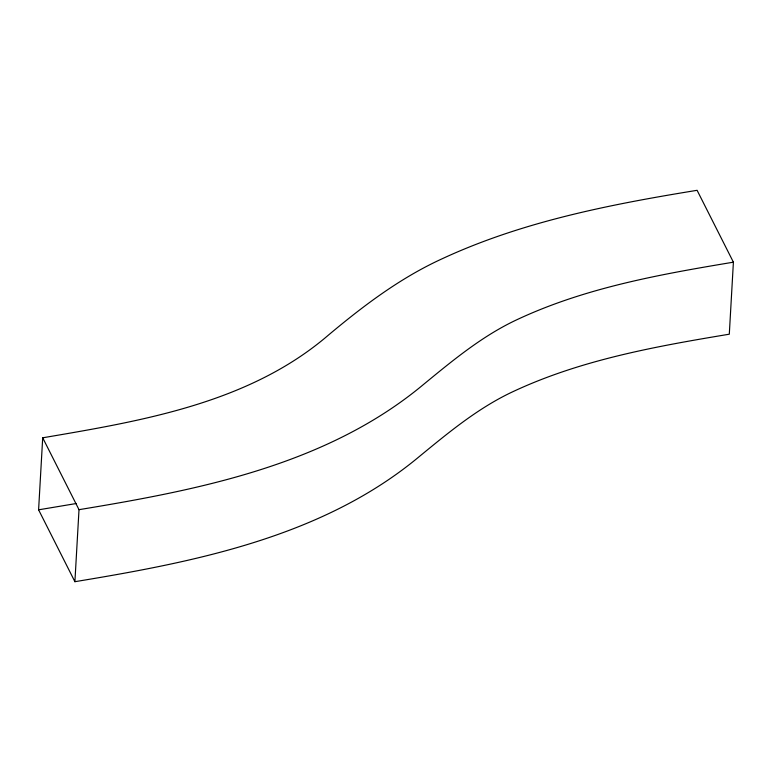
<?xml version="1.0" encoding="UTF-8"?>
<svg xmlns="http://www.w3.org/2000/svg" width="772" height="772" viewBox="0 0 772 772"><rect width="100%" height="100%" fill="white"/><g stroke="black" fill="none" stroke-linecap="round" stroke-linejoin="round"><path stroke-width="1.16" d="M38.6 509.819L42.701 437.801C142.28 420.856 249.404 403.109 328.467 335.067C363.39 305.789 400.147 278.007 441.796 258.938C522.19 221.535 610.131 204.464 697.097 190.308L733.4 262.181L729.299 334.199C656.007 346.377 581.47 359.675 513.641 391.336C478.794 407.471 449.024 432.137 419.572 456.329C323.217 536.81 195.509 561.823 74.903 581.692L38.6 509.819L76.216 503.527M74.903 581.692L79.005 509.674L42.701 437.801M733.4 262.181C660.099 274.359 585.562 287.666 517.732 319.328C482.886 335.453 453.125 360.128 423.674 384.321C327.318 464.792 199.61 489.815 79.005 509.674"/></g></svg>
